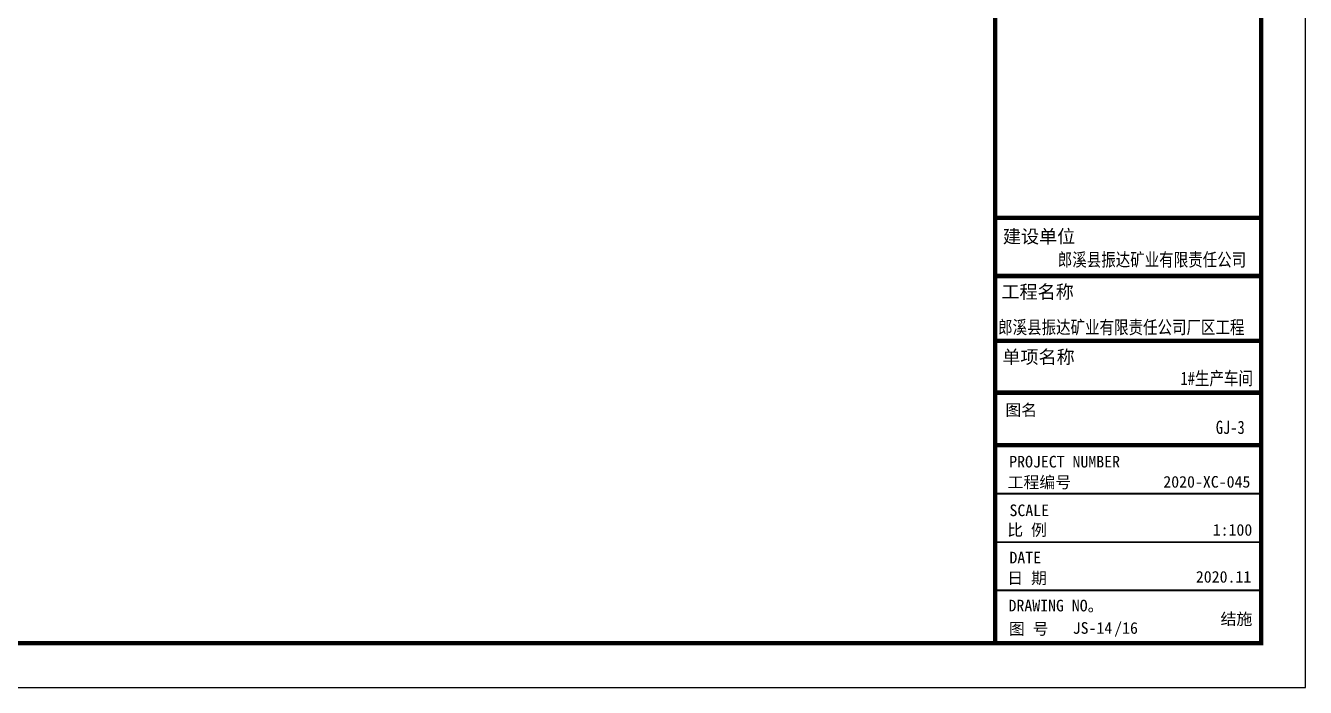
# Model space of a CAD drawing. Extents: x 69728788 to 150676229, y 15322671 to 43663798.
# Drawn here: x 75291898 to 75325164, y 19588773 to 19605982 of the extents above; entities that cross this region are included whole.
import ezdxf

# ---------------------------------------------------------------- set-up
doc = ezdxf.new("R2010")
doc.units = 0
doc.header["$LTSCALE"] = 1000
doc.header["$MEASUREMENT"] = 0
for name, color, linetype in [('PUB_TITLE', 4, 'CONTINUOUS'), ('TEXT', 7, 'CONTINUOUS'), ('图框', 253, 'CONTINUOUS')]:
    doc.layers.add(name, color=color, linetype=linetype)
doc.styles.add('-黑体', font='simhei.ttf')
doc.styles.add('宋体', font='', dxfattribs={"width": 0.8})
doc.styles.add('黑体', font='simhei.ttf', dxfattribs={"width": 0.6, "height": 4.3})
doc.styles.get('宋体').set_extended_font_data('SimSun')

msp = doc.modelspace()

# ---------------------------------------------------------------- linework, layer by layer
at = {"layer": 'PUB_TITLE'}
msp.add_lwpolyline([(75107584.3, 19588772.8), (75325164.3, 19588772.8), (75325164.3, 19657082.8), (75107584.3, 19657082.8)], close=True, dxfattribs=at)
at = {"layer": 'PUB_TITLE', "const_width": 115}
msp.add_lwpolyline([(75110459.3, 19589922.8), (75324014.3, 19589922.8), (75324014.3, 19655932.8), (75110459.3, 19655932.8)], close=True, dxfattribs=at)
at = {"layer": '图框', "color": 4}
for points, const_width in [([(75324014.3, 19589922.8), (75317103.6, 19589922.8), (75317103.6, 19655932.8), (75324014.3, 19655932.8)], 113.4), ([(75324014.3, 19589922.8), (75317103.6, 19589922.8), (75317103.6, 19655932.8), (75324014.3, 19655932.8)], 113.4), ([(75317103.6, 19600984.8), (75323989.1, 19600984.8)], 114.5), ([(75317103.6, 19599470.3), (75323991.3, 19599470.3)], 114.5), ([(75317103.6, 19597783), (75324014.3, 19597783)], 114.5), ([(75317103.6, 19596436.6), (75324014.3, 19596436.6)], 114.5), ([(75317103.6, 19595074.4), (75324014.3, 19595074.4)], 114.5), ([(75317103.6, 19593810.7), (75324014.3, 19593810.7)], 46.4), ([(75317103.6, 19592549.2), (75324014.3, 19592549.2)], 46.4), ([(75317103.6, 19591297.3), (75324014.3, 19591297.3)], 46.4)]:
    msp.add_lwpolyline(points, dxfattribs=dict(at, const_width=const_width))

# ---------------------------------------------------------------- texts
at = {"layer": 'TEXT', "color": 3, "style": '-黑体', "width": 0.8}
for s, height, p in [('郎溪县振达矿业有限责任公司', 345.172, (75318727.9, 19599722)), ('郎溪县振达矿业有限责任公司厂区工程', 345.172, (75317177.4, 19597965.4)), ('1#生产车间', 345.17, (75321917.8, 19596636.3)), ('GJ-3', 345.17, (75322835.5, 19595363.1, -15.9))]:
    msp.add_text(s, height=height, dxfattribs=at).set_placement(p)
at = {"layer": '图框', "color": 4}
for s, height, style, p in [('建设单位', 345, '黑体', (75317301, 19600326.2)), ('工程名称', 345, '黑体', (75317262.8, 19598887)), ('单项名称', 345, '黑体', (75317285.8, 19597192.2)), ('图名', 302.39, '黑体', (75317365.4, 19595832.8)), ('工程编号', 302.39, '黑体', (75317424.6, 19593956.8)), ('2020-XC-045', 302.386, '宋体', (75321470.7, 19593967.3)), ('SCALE', 302.39, '黑体', (75317472.8, 19593226)), ('比 例', 302.39, '黑体', (75317414.5, 19592716.6)), ('1:100', 302.39, '宋体', (75322754.7, 19592717.8)), ('DATE', 302.39, '黑体', (75317471.2, 19591997.1)), ('日 期', 302.39, '黑体', (75317414.5, 19591464.6)), ('2020.11', 302.39, '宋体', (75322317, 19591497.1)), ('DRAWING NO。', 302.386, '黑体', (75317447.4, 19590749.6)), ('图 号', 302.39, '黑体', (75317457.4, 19590145.8))]:
    msp.add_text(s, height=height, dxfattribs=dict(at, style=style)).set_placement(p)
at = {"layer": '图框', "color": 0, "style": '黑体'}
msp.add_text('PROJECT NUMBER', height=302.386, dxfattribs=at).set_placement((75317465.4, 19594491.3))
at = {"layer": '图框', "color": 3, "style": '宋体'}
for s, p in [('结施', (75322958.5, 19590401.7)), ('JS-14', (75319115.9, 19590166.9)), ('/16', (75320194.3, 19590166.9))]:
    msp.add_text(s, height=302.39, dxfattribs=at).set_placement(p)

doc.saveas('drawing.dxf')
